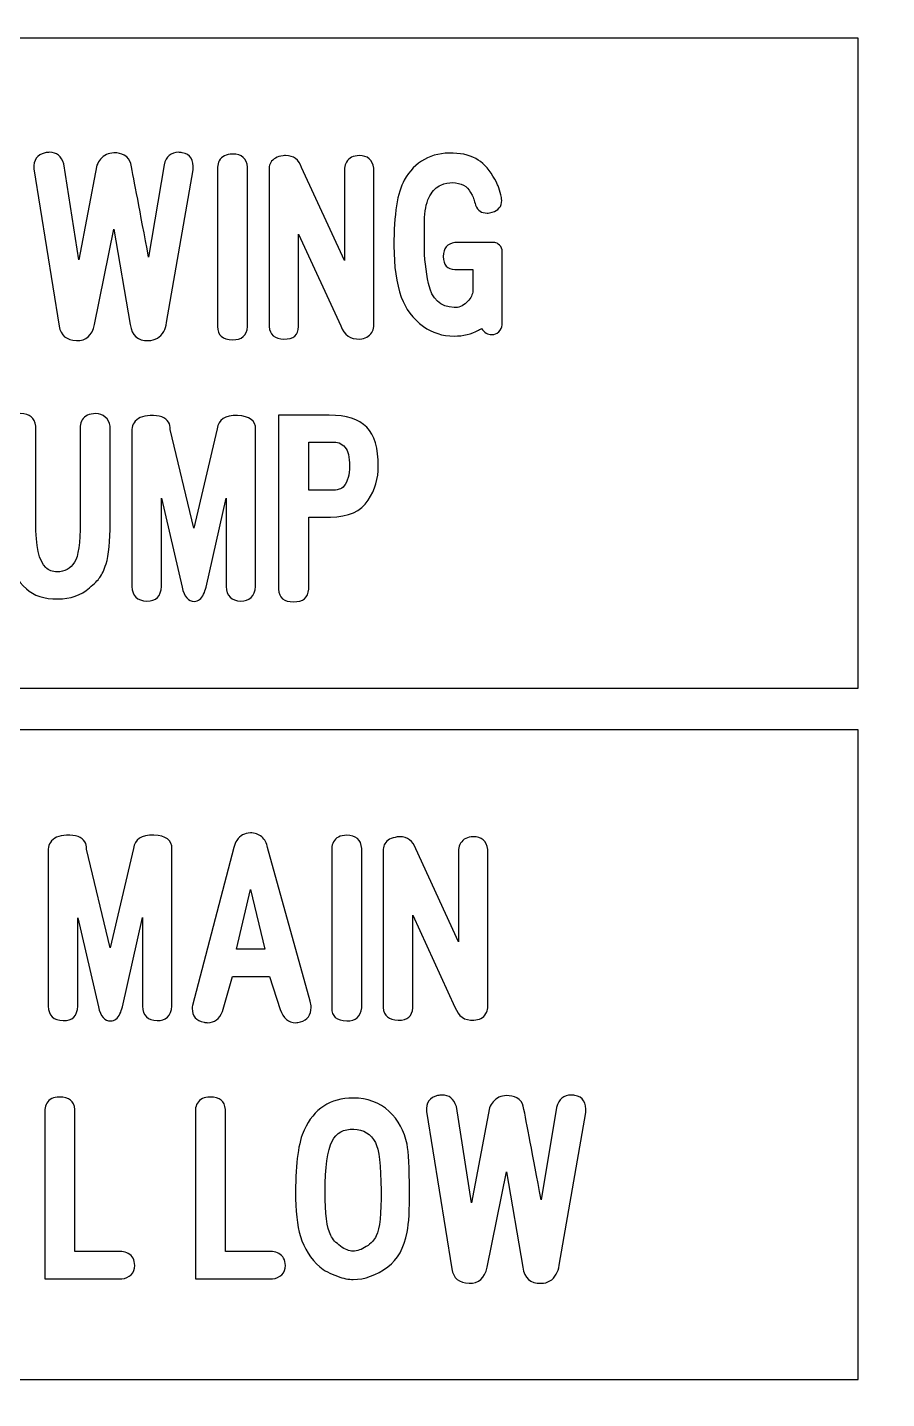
# Model space of a CAD drawing. Extents: x -224 to 225, y -79 to 79.
# Drawn here: x 138.26 to 152.49, y -34.39 to -11.7 of the extents above; entities that cross this region are included whole.
import ezdxf

# ---------------------------------------------------------------- set-up
doc = ezdxf.new("R2010")
doc.units = 0
doc.header["$MEASUREMENT"] = 0
doc.layers.add('PLAN_1', color=7, linetype='CONTINUOUS')

msp = doc.modelspace()

# ---------------------------------------------------------------- linework, layer by layer
at = {"layer": 'PLAN_1', "color": 250}
for points, knots in [([(223.9759, 78.3773), (223.9759, 78.3773), (80.9759, 78.3773), (80.9759, 78.3773), (80.9759, 78.3773), (80.4251, 78.3773), (79.9759, 77.9273), (79.9759, 77.3758), (79.9759, 77.3758), (79.9759, 77.3758), (79.9758, 71.3342), (79.9758, 71.3342), (79.9758, 71.3342), (79.9758, 70.7827), (80.4251, 70.3325), (80.9759, 70.3325), (80.9759, 70.3325), (80.9759, 70.3325), (84.7471, 70.3329), (84.7471, 70.3329), (84.7471, 70.3329), (84.7471, 70.3329), (84.7471, 70.3312), (84.7471, 70.3312), (84.7471, 70.3312), (84.7774, 70.3321), (84.8074, 70.3317), (84.8374, 70.3317), (84.8374, 70.3317), (88.2125, 70.3329), (90.9501, 67.5933), (90.9501, 64.2164), (90.9501, 64.2164), (90.9499, 60.8399), (88.2127, 58.101), (84.8374, 58.101), (84.8374, 58.101), (84.8072, 58.1014), (84.7774, 58.1018), (84.7474, 58.1024), (84.7474, 58.1024), (84.7474, 58.1024), (84.7471, 58.1014), (84.7471, 58.1014), (84.7471, 58.1014), (84.7471, 58.1014), (80.9759, 58.1014), (80.9759, 58.1014), (80.9759, 58.1014), (80.4251, 58.1014), (79.9759, 57.6514), (79.9759, 57.0999), (79.9759, 57.0999), (79.9759, 57.0999), (79.9758, -57.5), (79.9758, -57.5), (79.9758, -57.5), (79.9758, -58.0516), (80.4251, -58.5014), (80.9759, -58.5014), (80.9759, -58.5014), (80.9759, -58.5014), (84.7471, -58.5013), (84.7471, -58.5013), (84.7471, -58.5013), (84.7471, -58.5013), (84.7471, -58.502), (84.7471, -58.502), (84.7471, -58.502), (84.7774, -58.5013), (84.8074, -58.5014), (84.8374, -58.5014), (84.8374, -58.5014), (88.2125, -58.5013), (90.9501, -61.2399), (90.9501, -64.6167), (90.9501, -64.6167), (90.9499, -67.9901), (88.2177, -70.7272), (84.8467, -70.7321), (84.8467, -70.7321), (84.8397, -70.7321), (84.8338, -70.732), (84.8269, -70.7319), (84.8269, -70.7319), (84.8002, -70.7315), (84.7739, -70.7314), (84.7474, -70.7309), (84.7474, -70.7309), (84.7474, -70.7309), (84.7471, -70.7314), (84.7471, -70.7314), (84.7471, -70.7314), (84.7471, -70.7314), (80.9759, -70.7314), (80.9759, -70.7314), (80.9759, -70.7314), (80.4251, -70.7314), (79.9759, -71.181), (79.9759, -71.7325), (79.9759, -71.7325), (79.9759, -71.7325), (79.9758, -77.6209), (79.9758, -77.6209), (79.9758, -77.6209), (79.9758, -77.9033), (80.0791, -78.1466), (80.2822, -78.3424), (80.2822, -78.3424), (80.4854, -78.5379), (80.7318, -78.6325), (81.0136, -78.6218), (81.0136, -78.6218), (81.0136, -78.6218), (224.0136, -78.5346), (224.0136, -78.5346), (224.0136, -78.5346), (224.5508, -78.5142), (224.9758, -78.0725), (224.9758, -77.5342), (224.9758, -77.5342), (224.9758, -77.5342), (224.9758, -71.7378), (224.9758, -71.7378), (224.9758, -71.7378), (224.9758, -71.1866), (224.5266, -70.7368), (223.9758, -70.7368), (223.9758, -70.7368), (223.9758, -70.7368), (220.4778, -70.7365), (220.4778, -70.7365), (220.4778, -70.7365), (220.4778, -70.7365), (220.4778, -70.735), (220.4778, -70.735), (220.4778, -70.735), (220.4481, -70.7357), (220.4179, -70.7368), (220.3879, -70.7368), (220.3879, -70.7368), (217.0127, -70.7365), (214.2753, -67.9983), (214.2753, -64.6215), (214.2753, -64.6215), (214.2753, -61.2481), (217.0057, -58.5128), (220.3752, -58.506), (220.3752, -58.506), (220.381, -58.5058), (220.3857, -58.506), (220.3914, -58.5058), (220.3914, -58.5058), (220.4203, -58.5054), (220.4492, -58.5066), (220.4779, -58.5072), (220.4779, -58.5072), (220.4779, -58.5072), (220.4778, -58.505), (220.4778, -58.505), (220.4778, -58.505), (220.4778, -58.505), (223.9759, -58.505), (223.9759, -58.505), (223.9759, -58.505), (224.5267, -58.505), (224.9758, -58.0556), (224.9758, -57.5041), (224.9758, -57.5041), (224.9758, -57.5041), (224.9758, 57.096), (224.9758, 57.096), (224.9758, 57.096), (224.9758, 57.6478), (224.5266, 58.0971), (223.9758, 58.0971), (223.9758, 58.0971), (223.9758, 58.0971), (220.4778, 58.0973), (220.4778, 58.0973), (220.4778, 58.0973), (220.4778, 58.0973), (220.4778, 58.099), (220.4778, 58.099), (220.4778, 58.099), (220.4481, 58.0981), (220.4179, 58.0971), (220.3879, 58.0971), (220.3879, 58.0971), (217.0127, 58.0973), (214.2753, 60.8356), (214.2753, 64.2126), (214.2753, 64.2126), (214.2753, 67.5856), (217.0053, 70.3207), (220.3743, 70.3279), (220.3743, 70.3279), (220.3808, 70.3282), (220.386, 70.3279), (220.3923, 70.328), (220.3923, 70.328), (220.4209, 70.3288), (220.4495, 70.3274), (220.4779, 70.3268), (220.4779, 70.3268), (220.4779, 70.3268), (220.4778, 70.3291), (220.4778, 70.3291), (220.4778, 70.3291), (220.4778, 70.3291), (223.9759, 70.3291), (223.9759, 70.3291), (223.9759, 70.3291), (224.5267, 70.3291), (224.9758, 70.7785), (224.9758, 71.3299), (224.9758, 71.3299), (224.9758, 71.3299), (224.9758, 77.3759), (224.9758, 77.3759), (224.9758, 77.3759), (224.9758, 77.9276), (224.5265, 78.377), (223.9759, 78.3773)], [0, 0, 0, 0, 0.0175439, 0.0175439, 0.0175439, 0.0175439, 0.0350877, 0.0350877, 0.0350877, 0.0350877, 0.0526316, 0.0526316, 0.0526316, 0.0526316, 0.0701754, 0.0701754, 0.0701754, 0.0701754, 0.0877193, 0.0877193, 0.0877193, 0.0877193, 0.1052632, 0.1052632, 0.1052632, 0.1052632, 0.122807, 0.122807, 0.122807, 0.122807, 0.1403509, 0.1403509, 0.1403509, 0.1403509, 0.1578947, 0.1578947, 0.1578947, 0.1578947, 0.1754386, 0.1754386, 0.1754386, 0.1754386, 0.1929825, 0.1929825, 0.1929825, 0.1929825, 0.2105263, 0.2105263, 0.2105263, 0.2105263, 0.2280702, 0.2280702, 0.2280702, 0.2280702, 0.245614, 0.245614, 0.245614, 0.245614, 0.2631579, 0.2631579, 0.2631579, 0.2631579, 0.2807018, 0.2807018, 0.2807018, 0.2807018, 0.2982456, 0.2982456, 0.2982456, 0.2982456, 0.3157895, 0.3157895, 0.3157895, 0.3157895, 0.3333333, 0.3333333, 0.3333333, 0.3333333, 0.3508772, 0.3508772, 0.3508772, 0.3508772, 0.3684211, 0.3684211, 0.3684211, 0.3684211, 0.3859649, 0.3859649, 0.3859649, 0.3859649, 0.4035088, 0.4035088, 0.4035088, 0.4035088, 0.4210526, 0.4210526, 0.4210526, 0.4210526, 0.4385965, 0.4385965, 0.4385965, 0.4385965, 0.4561404, 0.4561404, 0.4561404, 0.4561404, 0.4736842, 0.4736842, 0.4736842, 0.4736842, 0.4912281, 0.4912281, 0.4912281, 0.4912281, 0.5087719, 0.5087719, 0.5087719, 0.5087719, 0.5263158, 0.5263158, 0.5263158, 0.5263158, 0.5438596, 0.5438596, 0.5438596, 0.5438596, 0.5614035, 0.5614035, 0.5614035, 0.5614035, 0.5789474, 0.5789474, 0.5789474, 0.5789474, 0.5964912, 0.5964912, 0.5964912, 0.5964912, 0.6140351, 0.6140351, 0.6140351, 0.6140351, 0.6315789, 0.6315789, 0.6315789, 0.6315789, 0.6491228, 0.6491228, 0.6491228, 0.6491228, 0.6666667, 0.6666667, 0.6666667, 0.6666667, 0.6842105, 0.6842105, 0.6842105, 0.6842105, 0.7017544, 0.7017544, 0.7017544, 0.7017544, 0.7192982, 0.7192982, 0.7192982, 0.7192982, 0.7368421, 0.7368421, 0.7368421, 0.7368421, 0.754386, 0.754386, 0.754386, 0.754386, 0.7719298, 0.7719298, 0.7719298, 0.7719298, 0.7894737, 0.7894737, 0.7894737, 0.7894737, 0.8070175, 0.8070175, 0.8070175, 0.8070175, 0.8245614, 0.8245614, 0.8245614, 0.8245614, 0.8421053, 0.8421053, 0.8421053, 0.8421053, 0.8596491, 0.8596491, 0.8596491, 0.8596491, 0.877193, 0.877193, 0.877193, 0.877193, 0.8947368, 0.8947368, 0.8947368, 0.8947368, 0.9122807, 0.9122807, 0.9122807, 0.9122807, 0.9298246, 0.9298246, 0.9298246, 0.9298246, 0.9473684, 0.9473684, 0.9473684, 0.9473684, 0.9649123, 0.9649123, 0.9649123, 0.9649123, 1, 1, 1, 1]), ([(101.9357, 69.1187), (101.9357, 69.1187), (203.0161, 69.1187), (203.0161, 69.1187), (203.0161, 69.1187), (203.0161, 69.1187), (203.0161, -69.3472), (203.0161, -69.3472), (203.0161, -69.3472), (203.0161, -69.3472), (101.9357, -69.3472), (101.9357, -69.3472), (101.9357, -69.3472), (101.9357, -69.3472), (101.9357, 69.1187), (101.9357, 69.1187)], [0, 0, 0, 0, 0.2, 0.2, 0.2, 0.2, 0.4, 0.4, 0.4, 0.4, 0.6, 0.6, 0.6, 0.6, 1, 1, 1, 1]), ([(127.9581, -11.878), (127.9581, -11.878), (152.0173, -11.878), (152.0173, -11.878), (152.0173, -11.878), (152.0173, -11.878), (152.0173, -22.6323), (152.0173, -22.6323), (152.0173, -22.6323), (152.0173, -22.6323), (127.9581, -22.6323), (127.9581, -22.6323), (127.9581, -22.6323), (127.9581, -22.6323), (127.9581, -11.878), (127.9581, -11.878)], [0, 0, 0, 0, 0.2, 0.2, 0.2, 0.2, 0.4, 0.4, 0.4, 0.4, 0.6, 0.6, 0.6, 0.6, 1, 1, 1, 1]), ([(127.9581, -23.3234), (127.9581, -23.3234), (152.0173, -23.3234), (152.0173, -23.3234), (152.0173, -23.3234), (152.0173, -23.3234), (152.0173, -34.0776), (152.0173, -34.0776), (152.0173, -34.0776), (152.0173, -34.0776), (127.9581, -34.0776), (127.9581, -34.0776), (127.9581, -34.0776), (127.9581, -34.0776), (127.9581, -23.3234), (127.9581, -23.3234)], [0, 0, 0, 0, 0.2, 0.2, 0.2, 0.2, 0.4, 0.4, 0.4, 0.4, 0.6, 0.6, 0.6, 0.6, 1, 1, 1, 1])]:
    msp.add_open_spline(points, degree=3, knots=knots, dxfattribs=at)
at = {"layer": 'PLAN_1', "color": 7}
for points, knots in [([(140.5684, -16.5842), (140.5601, -16.6416), (140.5435, -16.6905), (140.52, -16.7318), (140.52, -16.7318), (140.4654, -16.8309), (140.3801, -16.8812), (140.2638, -16.8826), (140.2638, -16.8826), (140.0916, -16.8851), (139.9923, -16.7966), (139.9663, -16.618), (139.9663, -16.618), (139.9663, -16.618), (139.6949, -15.0383), (139.6949, -15.0383), (139.6949, -15.0383), (139.6949, -15.0383), (139.3764, -16.618), (139.3764, -16.618), (139.3764, -16.618), (139.3339, -16.8005), (139.2346, -16.8889), (139.0782, -16.8826), (139.0782, -16.8826), (138.9099, -16.8761), (138.8138, -16.7966), (138.7915, -16.6441), (138.7915, -16.6441), (138.7915, -16.6441), (138.3727, -14.0391), (138.3727, -14.0391), (138.3727, -14.0391), (138.3612, -13.8947), (138.4222, -13.807), (138.5557, -13.7766), (138.5557, -13.7766), (138.5819, -13.7701), (138.6066, -13.7671), (138.6301, -13.7671), (138.6301, -13.7671), (138.7478, -13.767), (138.8259, -13.8306), (138.8659, -13.9583), (138.8659, -13.9583), (138.8659, -13.9583), (139.1159, -15.5488), (139.1159, -15.5488), (139.1159, -15.5488), (139.1159, -15.5488), (139.4159, -13.9793), (139.4159, -13.9793), (139.4159, -13.9793), (139.4306, -13.9411), (139.4495, -13.9081), (139.4736, -13.8808), (139.4736, -13.8808), (139.5302, -13.8139), (139.6046, -13.7791), (139.6948, -13.7766), (139.6948, -13.7766), (139.7598, -13.774), (139.8169, -13.7873), (139.8684, -13.816), (139.8684, -13.816), (139.9277, -13.8477), (139.9631, -13.8941), (139.9745, -13.9533), (139.9745, -13.9533), (140.0293, -14.2253), (140.1277, -14.7421), (140.2708, -15.503), (140.2708, -15.503), (140.2708, -15.503), (140.5252, -13.9717), (140.5252, -13.9717), (140.5252, -13.9717), (140.5627, -13.835), (140.6427, -13.7671), (140.7653, -13.7671), (140.7653, -13.7671), (140.7857, -13.767), (140.806, -13.7689), (140.827, -13.7727), (140.827, -13.7727), (140.9611, -13.7962), (141.0222, -13.8917), (141.0094, -14.0575), (141.0094, -14.0575), (141.0094, -14.0575), (140.5684, -16.5842), (140.5684, -16.5842)], [0, 0, 0, 0, 0.0416667, 0.0416667, 0.0416667, 0.0416667, 0.0833333, 0.0833333, 0.0833333, 0.0833333, 0.125, 0.125, 0.125, 0.125, 0.1666667, 0.1666667, 0.1666667, 0.1666667, 0.2083333, 0.2083333, 0.2083333, 0.2083333, 0.25, 0.25, 0.25, 0.25, 0.2916667, 0.2916667, 0.2916667, 0.2916667, 0.3333333, 0.3333333, 0.3333333, 0.3333333, 0.375, 0.375, 0.375, 0.375, 0.4166667, 0.4166667, 0.4166667, 0.4166667, 0.4583333, 0.4583333, 0.4583333, 0.4583333, 0.5, 0.5, 0.5, 0.5, 0.5416667, 0.5416667, 0.5416667, 0.5416667, 0.5833333, 0.5833333, 0.5833333, 0.5833333, 0.625, 0.625, 0.625, 0.625, 0.6666667, 0.6666667, 0.6666667, 0.6666667, 0.7083333, 0.7083333, 0.7083333, 0.7083333, 0.75, 0.75, 0.75, 0.75, 0.7916667, 0.7916667, 0.7916667, 0.7916667, 0.8333333, 0.8333333, 0.8333333, 0.8333333, 0.875, 0.875, 0.875, 0.875, 0.9166667, 0.9166667, 0.9166667, 0.9166667, 1, 1, 1, 1]), ([(141.412, -16.6517), (141.412, -16.6517), (141.412, -14.015), (141.412, -14.015), (141.412, -14.015), (141.4132, -13.9722), (141.4227, -13.9367), (141.4398, -13.9068), (141.4398, -13.9068), (141.4793, -13.835), (141.5536, -13.7981), (141.6611, -13.7968), (141.6611, -13.7968), (141.8142, -13.7956), (141.8963, -13.8681), (141.909, -14.015), (141.909, -14.015), (141.909, -14.015), (141.9091, -16.6517), (141.9091, -16.6517), (141.9091, -16.6517), (141.892, -16.7998), (141.8092, -16.8716), (141.6611, -16.8678), (141.6611, -16.8678), (141.4928, -16.864), (141.4093, -16.7922), (141.412, -16.6517)], [0, 0, 0, 0, 0.125, 0.125, 0.125, 0.125, 0.25, 0.25, 0.25, 0.25, 0.375, 0.375, 0.375, 0.375, 0.5, 0.5, 0.5, 0.5, 0.625, 0.625, 0.625, 0.625, 0.75, 0.75, 0.75, 0.75, 1, 1, 1, 1]), ([(143.4531, -16.6391), (143.4531, -16.6391), (142.7532, -15.1211), (142.7532, -15.1211), (142.7532, -15.1211), (142.7532, -15.1211), (142.7532, -16.6498), (142.7532, -16.6498), (142.7532, -16.6498), (142.7495, -16.7909), (142.6686, -16.8603), (142.5109, -16.8564), (142.5109, -16.8564), (142.3583, -16.8526), (142.2763, -16.7839), (142.2649, -16.6493), (142.2649, -16.6493), (142.2649, -16.6493), (142.2651, -14.0283), (142.2651, -14.0283), (142.2651, -14.0283), (142.2675, -13.9933), (142.2763, -13.9629), (142.291, -13.9367), (142.291, -13.9367), (142.3298, -13.8744), (142.3978, -13.8369), (142.4957, -13.8248), (142.4957, -13.8248), (142.5109, -13.8223), (142.5249, -13.821), (142.5389, -13.821), (142.5389, -13.821), (142.6679, -13.821), (142.7557, -13.8877), (142.8033, -14.0206), (142.8033, -14.0206), (142.8033, -14.0206), (143.5109, -15.559), (143.5109, -15.559), (143.5109, -15.559), (143.5109, -15.559), (143.5109, -14.0314), (143.5109, -14.0314), (143.5109, -14.0314), (143.5172, -13.992), (143.5286, -13.957), (143.5464, -13.9273), (143.5464, -13.9273), (143.5898, -13.8578), (143.6596, -13.8223), (143.7569, -13.821), (143.7569, -13.821), (143.8948, -13.8197), (143.9749, -13.8898), (143.9971, -14.0314), (143.9971, -14.0314), (143.9971, -14.0314), (143.9972, -16.6498), (143.9972, -16.6498), (143.9972, -16.6498), (143.9923, -16.6879), (143.9812, -16.721), (143.9634, -16.7484), (143.9634, -16.7484), (143.9228, -16.8169), (143.856, -16.8526), (143.7645, -16.8564), (143.7645, -16.8564), (143.6115, -16.8653), (143.5077, -16.7928), (143.4531, -16.6391)], [0, 0, 0, 0, 0.0526316, 0.0526316, 0.0526316, 0.0526316, 0.1052632, 0.1052632, 0.1052632, 0.1052632, 0.1578947, 0.1578947, 0.1578947, 0.1578947, 0.2105263, 0.2105263, 0.2105263, 0.2105263, 0.2631579, 0.2631579, 0.2631579, 0.2631579, 0.3157895, 0.3157895, 0.3157895, 0.3157895, 0.3684211, 0.3684211, 0.3684211, 0.3684211, 0.4210526, 0.4210526, 0.4210526, 0.4210526, 0.4736842, 0.4736842, 0.4736842, 0.4736842, 0.5263158, 0.5263158, 0.5263158, 0.5263158, 0.5789474, 0.5789474, 0.5789474, 0.5789474, 0.6315789, 0.6315789, 0.6315789, 0.6315789, 0.6842105, 0.6842105, 0.6842105, 0.6842105, 0.7368421, 0.7368421, 0.7368421, 0.7368421, 0.7894737, 0.7894737, 0.7894737, 0.7894737, 0.8421053, 0.8421053, 0.8421053, 0.8421053, 0.8947368, 0.8947368, 0.8947368, 0.8947368, 1, 1, 1, 1]), ([(145.7294, -16.7115), (145.6137, -16.7757), (145.4795, -16.8081), (145.327, -16.8081), (145.327, -16.8081), (145.1351, -16.8081), (144.9653, -16.7547), (144.8191, -16.648), (144.8191, -16.648), (144.6437, -16.5188), (144.5222, -16.358), (144.4536, -16.1655), (144.4536, -16.1655), (144.3717, -15.9334), (144.3309, -15.6505), (144.3309, -15.3169), (144.3309, -15.3169), (144.331, -14.7916), (144.3881, -14.4287), (144.5025, -14.2292), (144.5025, -14.2292), (144.6787, -13.9176), (144.9494, -13.7677), (145.3143, -13.7804), (145.3143, -13.7804), (145.4809, -13.7854), (145.6181, -13.8229), (145.7275, -13.8941), (145.7275, -13.8941), (145.8304, -13.961), (145.922, -14.0671), (146.0014, -14.212), (146.0014, -14.212), (146.0314, -14.2667), (146.0491, -14.3029), (146.0555, -14.32), (146.0555, -14.32), (146.0701, -14.3696), (146.0854, -14.4198), (146.1, -14.4694), (146.1, -14.4694), (146.1102, -14.4993), (146.1152, -14.5298), (146.1152, -14.5623), (146.1152, -14.5623), (146.1154, -14.664), (146.0625, -14.73), (145.9569, -14.76), (145.9569, -14.76), (145.9272, -14.7681), (145.8991, -14.7727), (145.873, -14.7727), (145.873, -14.7727), (145.7822, -14.7726), (145.7192, -14.73), (145.683, -14.6442), (145.683, -14.6442), (145.6818, -14.6404), (145.6722, -14.6067), (145.655, -14.5419), (145.655, -14.5419), (145.6538, -14.5342), (145.6359, -14.4981), (145.601, -14.4325), (145.601, -14.4325), (145.545, -14.327), (145.4452, -14.2723), (145.3009, -14.2685), (145.3009, -14.2685), (145.2394, -14.2673), (145.1751, -14.2812), (145.1096, -14.3092), (145.1096, -14.3092), (145.0372, -14.3416), (144.9767, -14.4002), (144.9271, -14.4854), (144.9271, -14.4854), (144.8769, -14.5706), (144.8477, -14.69), (144.8375, -14.8438), (144.8375, -14.8438), (144.8362, -14.8737), (144.8356, -15.0238), (144.8356, -15.2946), (144.8356, -15.2946), (144.8356, -15.5126), (144.8585, -15.7282), (144.9043, -15.9405), (144.9043, -15.9405), (144.9591, -16.1915), (145.1, -16.3238), (145.327, -16.337), (145.327, -16.337), (145.4016, -16.3421), (145.47, -16.3143), (145.5336, -16.2532), (145.5336, -16.2532), (145.5909, -16.1997), (145.6245, -16.142), (145.6359, -16.0803), (145.6359, -16.0803), (145.6359, -16.0803), (145.6359, -15.704), (145.6359, -15.704), (145.6359, -15.704), (145.6359, -15.704), (145.3416, -15.704), (145.3416, -15.704), (145.3416, -15.704), (145.2127, -15.7015), (145.1484, -15.6309), (145.1484, -15.4917), (145.1484, -15.4917), (145.1486, -15.3535), (145.2132, -15.2767), (145.3422, -15.2609), (145.3422, -15.2609), (145.3422, -15.2609), (145.9997, -15.2609), (145.9997, -15.2609), (145.9997, -15.2609), (146.0257, -15.2621), (146.0523, -15.2754), (146.0796, -15.3015), (146.0796, -15.3015), (146.1096, -15.3328), (146.1241, -15.3696), (146.1241, -15.4115), (146.1241, -15.4115), (146.1241, -15.4115), (146.1243, -16.1845), (146.1243, -16.1845), (146.1243, -16.1845), (146.1255, -16.187), (146.1254, -16.332), (146.1241, -16.6199), (146.1241, -16.6199), (146.1217, -16.6676), (146.1031, -16.7064), (146.0695, -16.7376), (146.0695, -16.7376), (146.0352, -16.7687), (145.9957, -16.7839), (145.9512, -16.7839), (145.9512, -16.7839), (145.884, -16.7839), (145.8273, -16.7497), (145.7815, -16.6816), (145.7815, -16.6816), (145.7764, -16.6853), (145.7592, -16.6949), (145.7294, -16.7115)], [0, 0, 0, 0, 0.025641, 0.025641, 0.025641, 0.025641, 0.0512821, 0.0512821, 0.0512821, 0.0512821, 0.0769231, 0.0769231, 0.0769231, 0.0769231, 0.1025641, 0.1025641, 0.1025641, 0.1025641, 0.1282051, 0.1282051, 0.1282051, 0.1282051, 0.1538462, 0.1538462, 0.1538462, 0.1538462, 0.1794872, 0.1794872, 0.1794872, 0.1794872, 0.2051282, 0.2051282, 0.2051282, 0.2051282, 0.2307692, 0.2307692, 0.2307692, 0.2307692, 0.2564103, 0.2564103, 0.2564103, 0.2564103, 0.2820513, 0.2820513, 0.2820513, 0.2820513, 0.3076923, 0.3076923, 0.3076923, 0.3076923, 0.3333333, 0.3333333, 0.3333333, 0.3333333, 0.3589744, 0.3589744, 0.3589744, 0.3589744, 0.3846154, 0.3846154, 0.3846154, 0.3846154, 0.4102564, 0.4102564, 0.4102564, 0.4102564, 0.4358974, 0.4358974, 0.4358974, 0.4358974, 0.4615385, 0.4615385, 0.4615385, 0.4615385, 0.4871795, 0.4871795, 0.4871795, 0.4871795, 0.5128205, 0.5128205, 0.5128205, 0.5128205, 0.5384615, 0.5384615, 0.5384615, 0.5384615, 0.5641026, 0.5641026, 0.5641026, 0.5641026, 0.5897436, 0.5897436, 0.5897436, 0.5897436, 0.6153846, 0.6153846, 0.6153846, 0.6153846, 0.6410256, 0.6410256, 0.6410256, 0.6410256, 0.6666667, 0.6666667, 0.6666667, 0.6666667, 0.6923077, 0.6923077, 0.6923077, 0.6923077, 0.7179487, 0.7179487, 0.7179487, 0.7179487, 0.7435897, 0.7435897, 0.7435897, 0.7435897, 0.7692308, 0.7692308, 0.7692308, 0.7692308, 0.7948718, 0.7948718, 0.7948718, 0.7948718, 0.8205128, 0.8205128, 0.8205128, 0.8205128, 0.8461538, 0.8461538, 0.8461538, 0.8461538, 0.8717949, 0.8717949, 0.8717949, 0.8717949, 0.8974359, 0.8974359, 0.8974359, 0.8974359, 0.9230769, 0.9230769, 0.9230769, 0.9230769, 0.9487179, 0.9487179, 0.9487179, 0.9487179, 1, 1, 1, 1]), ([(139.5655, -20.5796), (139.5344, -20.6773), (139.4993, -20.7525), (139.4612, -20.8047), (139.4612, -20.8047), (139.429, -20.8484), (139.3728, -20.9051), (139.2934, -20.9743), (139.2934, -20.9743), (139.1518, -21.097), (138.9762, -21.1586), (138.7664, -21.1586), (138.7664, -21.1586), (138.5428, -21.1585), (138.3697, -21.1034), (138.2464, -20.9928), (138.2464, -20.9928), (138.1003, -20.8611), (138.0017, -20.6921), (137.9521, -20.4842), (137.9521, -20.4842), (137.9199, -20.3494), (137.9038, -20.1523), (137.9038, -19.8944), (137.9038, -19.8944), (137.9038, -19.8944), (137.9038, -18.298), (137.9038, -18.298), (137.9038, -18.298), (137.9078, -18.2586), (137.9177, -18.2243), (137.9355, -18.1958), (137.9355, -18.1958), (137.9788, -18.1277), (138.0525, -18.0928), (138.1568, -18.0916), (138.1568, -18.0916), (138.2985, -18.0902), (138.3805, -18.1589), (138.4028, -18.2981), (138.4028, -18.2981), (138.4028, -18.2981), (138.4029, -19.8923), (138.4029, -19.8923), (138.4029, -19.8923), (138.4029, -20.2871), (138.4574, -20.5363), (138.5668, -20.6394), (138.5668, -20.6394), (138.6152, -20.685), (138.6793, -20.7086), (138.7588, -20.7098), (138.7588, -20.7098), (138.8803, -20.711), (138.9762, -20.6578), (139.0454, -20.5496), (139.0454, -20.5496), (139.1065, -20.4556), (139.137, -20.2363), (139.137, -19.8923), (139.137, -19.8923), (139.137, -19.8923), (139.1371, -18.298), (139.1371, -18.298), (139.1371, -18.298), (139.1409, -18.2586), (139.1516, -18.2243), (139.1707, -18.1958), (139.1707, -18.1958), (139.2139, -18.1277), (139.2883, -18.0928), (139.3938, -18.0916), (139.3938, -18.0916), (139.4562, -18.0916), (139.5089, -18.1105), (139.5534, -18.1493), (139.5534, -18.1493), (139.5973, -18.1873), (139.6239, -18.237), (139.6341, -18.2981), (139.6341, -18.2981), (139.6341, -18.2981), (139.6342, -19.8944), (139.6342, -19.8944), (139.6342, -19.8944), (139.6342, -20.2044), (139.6112, -20.4328), (139.5655, -20.5796)], [0, 0, 0, 0, 0.0434783, 0.0434783, 0.0434783, 0.0434783, 0.0869565, 0.0869565, 0.0869565, 0.0869565, 0.1304348, 0.1304348, 0.1304348, 0.1304348, 0.173913, 0.173913, 0.173913, 0.173913, 0.2173913, 0.2173913, 0.2173913, 0.2173913, 0.2608696, 0.2608696, 0.2608696, 0.2608696, 0.3043478, 0.3043478, 0.3043478, 0.3043478, 0.3478261, 0.3478261, 0.3478261, 0.3478261, 0.3913043, 0.3913043, 0.3913043, 0.3913043, 0.4347826, 0.4347826, 0.4347826, 0.4347826, 0.4782609, 0.4782609, 0.4782609, 0.4782609, 0.5217391, 0.5217391, 0.5217391, 0.5217391, 0.5652174, 0.5652174, 0.5652174, 0.5652174, 0.6086957, 0.6086957, 0.6086957, 0.6086957, 0.6521739, 0.6521739, 0.6521739, 0.6521739, 0.6956522, 0.6956522, 0.6956522, 0.6956522, 0.7391304, 0.7391304, 0.7391304, 0.7391304, 0.7826087, 0.7826087, 0.7826087, 0.7826087, 0.826087, 0.826087, 0.826087, 0.826087, 0.8695652, 0.8695652, 0.8695652, 0.8695652, 0.9130435, 0.9130435, 0.9130435, 0.9130435, 1, 1, 1, 1]), ([(141.5521, -20.9519), (141.5521, -20.9519), (141.5521, -19.4882), (141.5521, -19.4882), (141.5521, -19.4882), (141.5521, -19.4882), (141.2209, -20.9634), (141.2209, -20.9634), (141.2209, -20.9634), (141.2108, -21.0079), (141.1979, -21.0467), (141.1814, -21.0786), (141.1814, -21.0786), (141.1419, -21.1573), (141.0911, -21.1968), (141.0288, -21.198), (141.0288, -21.198), (140.9286, -21.202), (140.8597, -21.1238), (140.8241, -20.9636), (140.8241, -20.9636), (140.8241, -20.9636), (140.4835, -19.4888), (140.4835, -19.4888), (140.4835, -19.4888), (140.4835, -19.4888), (140.4835, -20.9519), (140.4835, -20.9519), (140.4835, -20.9519), (140.476, -21.116), (140.395, -21.1961), (140.2412, -21.1924), (140.2412, -21.1924), (140.0811, -21.1886), (139.999, -21.1084), (139.9952, -20.9521), (139.9952, -20.9521), (139.9952, -20.9521), (139.9953, -18.352), (139.9953, -18.352), (139.9953, -18.352), (139.9977, -18.3101), (140.0085, -18.2733), (140.0289, -18.2422), (140.0289, -18.2422), (140.0773, -18.1678), (140.1668, -18.1283), (140.2984, -18.1232), (140.2984, -18.1232), (140.4498, -18.1183), (140.5501, -18.1551), (140.5997, -18.2333), (140.5997, -18.2333), (140.6208, -18.2657), (140.6309, -18.3051), (140.6296, -18.3528), (140.6296, -18.3528), (140.6296, -18.3528), (141.0213, -19.9853), (141.0213, -19.9853), (141.0213, -19.9853), (141.0213, -19.9853), (141.407, -18.3452), (141.407, -18.3452), (141.407, -18.3452), (141.4229, -18.1887), (141.5348, -18.1143), (141.742, -18.1232), (141.742, -18.1232), (141.9424, -18.131), (142.0421, -18.2066), (142.0421, -18.3508), (142.0421, -18.3508), (142.0421, -18.3508), (142.0422, -20.9519), (142.0422, -20.9519), (142.0422, -20.9519), (142.0226, -21.116), (141.9404, -21.1961), (141.7961, -21.1924), (141.7961, -21.1924), (141.6424, -21.1886), (141.5609, -21.1084), (141.5521, -20.9519)], [0, 0, 0, 0, 0.0454545, 0.0454545, 0.0454545, 0.0454545, 0.0909091, 0.0909091, 0.0909091, 0.0909091, 0.1363636, 0.1363636, 0.1363636, 0.1363636, 0.1818182, 0.1818182, 0.1818182, 0.1818182, 0.2272727, 0.2272727, 0.2272727, 0.2272727, 0.2727273, 0.2727273, 0.2727273, 0.2727273, 0.3181818, 0.3181818, 0.3181818, 0.3181818, 0.3636364, 0.3636364, 0.3636364, 0.3636364, 0.4090909, 0.4090909, 0.4090909, 0.4090909, 0.4545455, 0.4545455, 0.4545455, 0.4545455, 0.5, 0.5, 0.5, 0.5, 0.5454545, 0.5454545, 0.5454545, 0.5454545, 0.5909091, 0.5909091, 0.5909091, 0.5909091, 0.6363636, 0.6363636, 0.6363636, 0.6363636, 0.6818182, 0.6818182, 0.6818182, 0.6818182, 0.7272727, 0.7272727, 0.7272727, 0.7272727, 0.7727273, 0.7727273, 0.7727273, 0.7727273, 0.8181818, 0.8181818, 0.8181818, 0.8181818, 0.8636364, 0.8636364, 0.8636364, 0.8636364, 0.9090909, 0.9090909, 0.9090909, 0.9090909, 1, 1, 1, 1]), ([(143.9073, -19.5216), (143.7871, -19.7093), (143.5779, -19.8027), (143.2817, -19.8027), (143.2817, -19.8027), (143.2817, -19.8027), (142.9201, -19.8027), (142.9201, -19.8027), (142.9201, -19.8027), (142.9201, -19.8027), (142.9201, -20.9972), (142.9201, -20.9972), (142.9201, -20.9972), (142.9138, -21.1365), (142.8297, -21.2057), (142.6689, -21.2057), (142.6689, -21.2057), (142.5113, -21.2057), (142.4292, -21.1365), (142.4228, -20.9972), (142.4228, -20.9972), (142.4228, -20.9972), (142.4228, -18.1176), (142.4228, -18.1176), (142.4228, -18.1176), (142.4228, -18.1176), (143.2594, -18.1176), (143.2594, -18.1176), (143.2594, -18.1176), (143.5448, -18.1176), (143.7521, -18.1837), (143.8805, -18.316), (143.8805, -18.316), (144.0089, -18.4481), (144.0731, -18.6637), (144.0731, -18.9631), (144.0731, -18.9631), (144.0732, -19.1626), (144.0178, -19.3489), (143.9073, -19.5216)], [0, 0, 0, 0, 0.0909091, 0.0909091, 0.0909091, 0.0909091, 0.1818182, 0.1818182, 0.1818182, 0.1818182, 0.2727273, 0.2727273, 0.2727273, 0.2727273, 0.3636364, 0.3636364, 0.3636364, 0.3636364, 0.4545455, 0.4545455, 0.4545455, 0.4545455, 0.5454545, 0.5454545, 0.5454545, 0.5454545, 0.6363636, 0.6363636, 0.6363636, 0.6363636, 0.7272727, 0.7272727, 0.7272727, 0.7272727, 0.8181818, 0.8181818, 0.8181818, 0.8181818, 1, 1, 1, 1]), ([(143.5779, -18.7691), (143.5545, -18.6725), (143.5022, -18.6083), (143.4228, -18.5772), (143.4228, -18.5772), (143.3981, -18.5676), (143.3497, -18.5625), (143.2778, -18.5625), (143.2778, -18.5625), (143.2778, -18.5625), (142.9201, -18.5625), (142.9201, -18.5625), (142.9201, -18.5625), (142.9201, -18.5625), (142.9201, -19.3596), (142.9201, -19.3596), (142.9201, -19.3596), (142.9201, -19.3596), (143.2856, -19.3596), (143.2856, -19.3596), (143.2856, -19.3596), (143.3968, -19.3596), (143.4698, -19.3381), (143.5029, -19.2942), (143.5029, -19.2942), (143.5652, -19.2134), (143.5963, -19.1035), (143.5963, -18.9631), (143.5963, -18.9631), (143.5964, -18.8847), (143.59, -18.8199), (143.5779, -18.7691)], [0, 0, 0, 0, 0.1111111, 0.1111111, 0.1111111, 0.1111111, 0.2222222, 0.2222222, 0.2222222, 0.2222222, 0.3333333, 0.3333333, 0.3333333, 0.3333333, 0.4444444, 0.4444444, 0.4444444, 0.4444444, 0.5555556, 0.5555556, 0.5555556, 0.5555556, 0.6666667, 0.6666667, 0.6666667, 0.6666667, 0.7777778, 0.7777778, 0.7777778, 0.7777778, 1, 1, 1, 1]), ([(140.1672, -27.8966), (140.1672, -27.8966), (140.1672, -26.4326), (140.1672, -26.4326), (140.1672, -26.4326), (140.1672, -26.4326), (139.836, -27.9081), (139.836, -27.9081), (139.836, -27.9081), (139.8257, -27.9524), (139.8129, -27.9912), (139.7964, -28.0231), (139.7964, -28.0231), (139.757, -28.1018), (139.7061, -28.1413), (139.6438, -28.1425), (139.6438, -28.1425), (139.5435, -28.1465), (139.4747, -28.0683), (139.4391, -27.9081), (139.4391, -27.9081), (139.4391, -27.9081), (139.0984, -26.4333), (139.0984, -26.4333), (139.0984, -26.4333), (139.0984, -26.4333), (139.0984, -27.8966), (139.0984, -27.8966), (139.0984, -27.8966), (139.0909, -28.0606), (139.01, -28.1406), (138.8562, -28.1369), (138.8562, -28.1369), (138.6962, -28.1331), (138.614, -28.0529), (138.6102, -27.8966), (138.6102, -27.8966), (138.6102, -27.8966), (138.6102, -25.2965), (138.6102, -25.2965), (138.6102, -25.2965), (138.6128, -25.2546), (138.6235, -25.2178), (138.6439, -25.1867), (138.6439, -25.1867), (138.6922, -25.1123), (138.7818, -25.0729), (138.9134, -25.0677), (138.9134, -25.0677), (139.0649, -25.0628), (139.1651, -25.0996), (139.2147, -25.1778), (139.2147, -25.1778), (139.2357, -25.21), (139.2459, -25.2496), (139.2446, -25.2973), (139.2446, -25.2973), (139.2446, -25.2973), (139.6364, -26.9298), (139.6364, -26.9298), (139.6364, -26.9298), (139.6364, -26.9298), (140.0221, -25.2896), (140.0221, -25.2896), (140.0221, -25.2896), (140.038, -25.1331), (140.1498, -25.0588), (140.357, -25.0677), (140.357, -25.0677), (140.5573, -25.0755), (140.6571, -25.1511), (140.6571, -25.2953), (140.6571, -25.2953), (140.6571, -25.2953), (140.6571, -27.8966), (140.6571, -27.8966), (140.6571, -27.8966), (140.6375, -28.0606), (140.5554, -28.1406), (140.4111, -28.1369), (140.4111, -28.1369), (140.2573, -28.1331), (140.1759, -28.0529), (140.1672, -27.8966)], [0, 0, 0, 0, 0.0454545, 0.0454545, 0.0454545, 0.0454545, 0.0909091, 0.0909091, 0.0909091, 0.0909091, 0.1363636, 0.1363636, 0.1363636, 0.1363636, 0.1818182, 0.1818182, 0.1818182, 0.1818182, 0.2272727, 0.2272727, 0.2272727, 0.2272727, 0.2727273, 0.2727273, 0.2727273, 0.2727273, 0.3181818, 0.3181818, 0.3181818, 0.3181818, 0.3636364, 0.3636364, 0.3636364, 0.3636364, 0.4090909, 0.4090909, 0.4090909, 0.4090909, 0.4545455, 0.4545455, 0.4545455, 0.4545455, 0.5, 0.5, 0.5, 0.5, 0.5454545, 0.5454545, 0.5454545, 0.5454545, 0.5909091, 0.5909091, 0.5909091, 0.5909091, 0.6363636, 0.6363636, 0.6363636, 0.6363636, 0.6818182, 0.6818182, 0.6818182, 0.6818182, 0.7272727, 0.7272727, 0.7272727, 0.7272727, 0.7727273, 0.7727273, 0.7727273, 0.7727273, 0.8181818, 0.8181818, 0.8181818, 0.8181818, 0.8636364, 0.8636364, 0.8636364, 0.8636364, 0.9090909, 0.9090909, 0.9090909, 0.9090909, 1, 1, 1, 1]), ([(142.4466, -27.9518), (142.4466, -27.9518), (142.2718, -27.4089), (142.2718, -27.4089), (142.2718, -27.4089), (142.2718, -27.4089), (141.659, -27.4089), (141.659, -27.4089), (141.659, -27.4089), (141.659, -27.4089), (141.4912, -27.9881), (141.4912, -27.9881), (141.4912, -27.9881), (141.4429, -28.1096), (141.3614, -28.1706), (141.247, -28.1706), (141.247, -28.1706), (141.2286, -28.1705), (141.2088, -28.1687), (141.1879, -28.1648), (141.1879, -28.1648), (141.0578, -28.1387), (140.9921, -28.0625), (140.9921, -27.936), (140.9921, -27.936), (140.9923, -27.9161), (140.994, -27.8985), (140.9978, -27.8839), (140.9978, -27.8839), (140.9978, -27.8839), (141.6795, -25.2704), (141.6795, -25.2704), (141.6795, -25.2704), (141.6922, -25.2249), (141.7091, -25.1854), (141.7314, -25.1536), (141.7314, -25.1536), (141.7849, -25.0736), (141.8592, -25.0328), (141.9551, -25.0302), (141.9551, -25.0302), (142.0271, -25.029), (142.0893, -25.0513), (142.142, -25.0963), (142.142, -25.0963), (142.1948, -25.1415), (142.2266, -25.1994), (142.238, -25.2705), (142.238, -25.2705), (142.238, -25.2705), (142.9455, -27.8152), (142.9455, -27.8152), (142.9455, -27.8152), (142.9558, -27.8476), (142.9608, -27.8813), (142.9608, -27.9175), (142.9608, -27.9175), (142.9608, -28.0454), (142.9017, -28.126), (142.7834, -28.1592), (142.7834, -28.1592), (142.7562, -28.1666), (142.7294, -28.1706), (142.7033, -28.1706), (142.7033, -28.1706), (142.5857, -28.1705), (142.4999, -28.0975), (142.4466, -27.9518)], [0, 0, 0, 0, 0.0555556, 0.0555556, 0.0555556, 0.0555556, 0.1111111, 0.1111111, 0.1111111, 0.1111111, 0.1666667, 0.1666667, 0.1666667, 0.1666667, 0.2222222, 0.2222222, 0.2222222, 0.2222222, 0.2777778, 0.2777778, 0.2777778, 0.2777778, 0.3333333, 0.3333333, 0.3333333, 0.3333333, 0.3888889, 0.3888889, 0.3888889, 0.3888889, 0.4444444, 0.4444444, 0.4444444, 0.4444444, 0.5, 0.5, 0.5, 0.5, 0.5555556, 0.5555556, 0.5555556, 0.5555556, 0.6111111, 0.6111111, 0.6111111, 0.6111111, 0.6666667, 0.6666667, 0.6666667, 0.6666667, 0.7222222, 0.7222222, 0.7222222, 0.7222222, 0.7777778, 0.7777778, 0.7777778, 0.7777778, 0.8333333, 0.8333333, 0.8333333, 0.8333333, 0.8888889, 0.8888889, 0.8888889, 0.8888889, 1, 1, 1, 1]), ([(143.3009, -27.9245), (143.3009, -27.9245), (143.3009, -25.2877), (143.3009, -25.2877), (143.3009, -25.2877), (143.3021, -25.245), (143.3117, -25.2096), (143.3288, -25.1796), (143.3288, -25.1796), (143.3684, -25.1077), (143.4426, -25.0709), (143.5501, -25.0696), (143.5501, -25.0696), (143.7033, -25.0683), (143.7853, -25.1409), (143.798, -25.2878), (143.798, -25.2878), (143.798, -25.2878), (143.7982, -27.9245), (143.7982, -27.9245), (143.7982, -27.9245), (143.7809, -28.0727), (143.6982, -28.1445), (143.5501, -28.1406), (143.5501, -28.1406), (143.3817, -28.1369), (143.2983, -28.065), (143.3009, -27.9245)], [0, 0, 0, 0, 0.125, 0.125, 0.125, 0.125, 0.25, 0.25, 0.25, 0.25, 0.375, 0.375, 0.375, 0.375, 0.5, 0.5, 0.5, 0.5, 0.625, 0.625, 0.625, 0.625, 0.75, 0.75, 0.75, 0.75, 1, 1, 1, 1]), ([(145.342, -27.9118), (145.342, -27.9118), (144.6422, -26.3939), (144.6422, -26.3939), (144.6422, -26.3939), (144.6422, -26.3939), (144.6422, -27.9227), (144.6422, -27.9227), (144.6422, -27.9227), (144.6384, -28.0637), (144.5576, -28.1331), (144.3999, -28.1292), (144.3999, -28.1292), (144.2475, -28.1254), (144.1653, -28.0568), (144.1539, -27.9221), (144.1539, -27.9221), (144.1539, -27.9221), (144.154, -25.3011), (144.154, -25.3011), (144.154, -25.3011), (144.1566, -25.2661), (144.1653, -25.2357), (144.18, -25.2096), (144.18, -25.2096), (144.2189, -25.1471), (144.2868, -25.1098), (144.3847, -25.0977), (144.3847, -25.0977), (144.4001, -25.095), (144.4139, -25.0938), (144.4279, -25.0938), (144.4279, -25.0938), (144.557, -25.0937), (144.6447, -25.1606), (144.6923, -25.2934), (144.6923, -25.2934), (144.6923, -25.2934), (145.4, -26.8318), (145.4, -26.8318), (145.4, -26.8318), (145.4, -26.8318), (145.4, -25.3042), (145.4, -25.3042), (145.4, -25.3042), (145.4063, -25.2649), (145.4176, -25.2298), (145.4354, -25.2001), (145.4354, -25.2001), (145.4788, -25.1306), (145.5486, -25.0951), (145.6459, -25.0938), (145.6459, -25.0938), (145.784, -25.0925), (145.8639, -25.1626), (145.8861, -25.3042), (145.8861, -25.3042), (145.8861, -25.3042), (145.8862, -27.9227), (145.8862, -27.9227), (145.8862, -27.9227), (145.8812, -27.9608), (145.8702, -27.9939), (145.8524, -28.0212), (145.8524, -28.0212), (145.8119, -28.0897), (145.745, -28.1254), (145.6535, -28.1292), (145.6535, -28.1292), (145.5004, -28.1381), (145.3967, -28.0656), (145.342, -27.9118)], [0, 0, 0, 0, 0.0526316, 0.0526316, 0.0526316, 0.0526316, 0.1052632, 0.1052632, 0.1052632, 0.1052632, 0.1578947, 0.1578947, 0.1578947, 0.1578947, 0.2105263, 0.2105263, 0.2105263, 0.2105263, 0.2631579, 0.2631579, 0.2631579, 0.2631579, 0.3157895, 0.3157895, 0.3157895, 0.3157895, 0.3684211, 0.3684211, 0.3684211, 0.3684211, 0.4210526, 0.4210526, 0.4210526, 0.4210526, 0.4736842, 0.4736842, 0.4736842, 0.4736842, 0.5263158, 0.5263158, 0.5263158, 0.5263158, 0.5789474, 0.5789474, 0.5789474, 0.5789474, 0.6315789, 0.6315789, 0.6315789, 0.6315789, 0.6842105, 0.6842105, 0.6842105, 0.6842105, 0.7368421, 0.7368421, 0.7368421, 0.7368421, 0.7894737, 0.7894737, 0.7894737, 0.7894737, 0.8421053, 0.8421053, 0.8421053, 0.8421053, 0.8947368, 0.8947368, 0.8947368, 0.8947368, 1, 1, 1, 1]), ([(141.9591, -25.9678), (141.9591, -25.9678), (141.7277, -26.9564), (141.7277, -26.9564), (141.7277, -26.9564), (141.7277, -26.9564), (142.1954, -26.9564), (142.1954, -26.9564), (142.1954, -26.9564), (142.1954, -26.9564), (141.9591, -25.9678), (141.9591, -25.9678)], [0, 0, 0, 0, 0.25, 0.25, 0.25, 0.25, 0.5, 0.5, 0.5, 0.5, 1, 1, 1, 1]), ([(138.5509, -32.4111), (138.5509, -32.4111), (138.5509, -29.6065), (138.5509, -29.6065), (138.5509, -29.6065), (138.5561, -29.567), (138.5668, -29.5327), (138.5846, -29.5042), (138.5846, -29.5042), (138.6253, -29.436), (138.6952, -29.4019), (138.7931, -29.4019), (138.7931, -29.4019), (138.9559, -29.4004), (139.0403, -29.4686), (139.048, -29.6065), (139.048, -29.6065), (139.048, -29.6065), (139.048, -31.9585), (139.048, -31.9585), (139.048, -31.9585), (139.048, -31.9585), (139.8269, -31.9585), (139.8269, -31.9585), (139.8269, -31.9585), (139.8675, -31.9636), (139.903, -31.9737), (139.9328, -31.9904), (139.9328, -31.9904), (140.0035, -32.0297), (140.0396, -32.0958), (140.0409, -32.1874), (140.0409, -32.1874), (140.0436, -32.2497), (140.0237, -32.3012), (139.9818, -32.3412), (139.9818, -32.3412), (139.9406, -32.3817), (139.889, -32.4047), (139.8267, -32.4112), (139.8267, -32.4112), (139.8267, -32.4112), (138.5509, -32.4111), (138.5509, -32.4111)], [0, 0, 0, 0, 0.0833333, 0.0833333, 0.0833333, 0.0833333, 0.1666667, 0.1666667, 0.1666667, 0.1666667, 0.25, 0.25, 0.25, 0.25, 0.3333333, 0.3333333, 0.3333333, 0.3333333, 0.4166667, 0.4166667, 0.4166667, 0.4166667, 0.5, 0.5, 0.5, 0.5, 0.5833333, 0.5833333, 0.5833333, 0.5833333, 0.6666667, 0.6666667, 0.6666667, 0.6666667, 0.75, 0.75, 0.75, 0.75, 0.8333333, 0.8333333, 0.8333333, 0.8333333, 1, 1, 1, 1]), ([(141.0443, -32.4111), (141.0443, -32.4111), (141.0443, -29.6065), (141.0443, -29.6065), (141.0443, -29.6065), (141.0492, -29.567), (141.06, -29.5327), (141.0778, -29.5042), (141.0778, -29.5042), (141.1185, -29.436), (141.1884, -29.4019), (141.2863, -29.4019), (141.2863, -29.4019), (141.4491, -29.4004), (141.5335, -29.4686), (141.5412, -29.6065), (141.5412, -29.6065), (141.5412, -29.6065), (141.5414, -31.9585), (141.5414, -31.9585), (141.5414, -31.9585), (141.5414, -31.9585), (142.32, -31.9585), (142.32, -31.9585), (142.32, -31.9585), (142.3607, -31.9636), (142.3962, -31.9737), (142.426, -31.9904), (142.426, -31.9904), (142.4966, -32.0297), (142.5328, -32.0958), (142.5341, -32.1874), (142.5341, -32.1874), (142.5367, -32.2497), (142.5169, -32.3012), (142.475, -32.3412), (142.475, -32.3412), (142.4337, -32.3817), (142.3822, -32.4047), (142.3199, -32.4112), (142.3199, -32.4112), (142.3199, -32.4112), (141.0443, -32.4111), (141.0443, -32.4111)], [0, 0, 0, 0, 0.0833333, 0.0833333, 0.0833333, 0.0833333, 0.1666667, 0.1666667, 0.1666667, 0.1666667, 0.25, 0.25, 0.25, 0.25, 0.3333333, 0.3333333, 0.3333333, 0.3333333, 0.4166667, 0.4166667, 0.4166667, 0.4166667, 0.5, 0.5, 0.5, 0.5, 0.5833333, 0.5833333, 0.5833333, 0.5833333, 0.6666667, 0.6666667, 0.6666667, 0.6666667, 0.75, 0.75, 0.75, 0.75, 0.8333333, 0.8333333, 0.8333333, 0.8333333, 1, 1, 1, 1]), ([(144.2316, -32.2103), (144.0383, -32.3508), (143.8468, -32.4206), (143.658, -32.4206), (143.658, -32.4206), (143.5837, -32.4205), (143.4972, -32.4035), (143.3993, -32.3685), (143.3993, -32.3685), (143.2723, -32.324), (143.1743, -32.2712), (143.105, -32.2103), (143.105, -32.2103), (142.9525, -32.0786), (142.8456, -31.9108), (142.7846, -31.7074), (142.7846, -31.7074), (142.7288, -31.5249), (142.7013, -31.2803), (142.7026, -30.9732), (142.7026, -30.9732), (142.7052, -30.4857), (142.7522, -30.1436), (142.8443, -29.9473), (142.8443, -29.9473), (143.0078, -29.5944), (143.2785, -29.4184), (143.6561, -29.4184), (143.6561, -29.4184), (143.8932, -29.4184), (144.0922, -29.4921), (144.2524, -29.6402), (144.2524, -29.6402), (144.4064, -29.7812), (144.5048, -29.9632), (144.548, -30.1838), (144.548, -30.1838), (144.5729, -30.3114), (144.5868, -30.5676), (144.5893, -30.9509), (144.5893, -30.9509), (144.5919, -31.2618), (144.5785, -31.4901), (144.5499, -31.6368), (144.5499, -31.6368), (144.5005, -31.9013), (144.3941, -32.092), (144.2316, -32.2103)], [0, 0, 0, 0, 0.0769231, 0.0769231, 0.0769231, 0.0769231, 0.1538462, 0.1538462, 0.1538462, 0.1538462, 0.2307692, 0.2307692, 0.2307692, 0.2307692, 0.3076923, 0.3076923, 0.3076923, 0.3076923, 0.3846154, 0.3846154, 0.3846154, 0.3846154, 0.4615385, 0.4615385, 0.4615385, 0.4615385, 0.5384615, 0.5384615, 0.5384615, 0.5384615, 0.6153846, 0.6153846, 0.6153846, 0.6153846, 0.6923077, 0.6923077, 0.6923077, 0.6923077, 0.7692308, 0.7692308, 0.7692308, 0.7692308, 0.8461538, 0.8461538, 0.8461538, 0.8461538, 1, 1, 1, 1]), ([(147.0673, -32.1855), (147.0589, -32.2426), (147.0424, -32.2916), (147.0189, -32.3329), (147.0189, -32.3329), (146.9643, -32.432), (146.879, -32.4823), (146.7627, -32.4837), (146.7627, -32.4837), (146.5904, -32.4861), (146.4912, -32.3978), (146.4652, -32.2191), (146.4652, -32.2191), (146.4652, -32.2191), (146.1937, -30.6394), (146.1937, -30.6394), (146.1937, -30.6394), (146.1937, -30.6394), (145.8754, -32.219), (145.8754, -32.219), (145.8754, -32.219), (145.8328, -32.4016), (145.7335, -32.4899), (145.5771, -32.4837), (145.5771, -32.4837), (145.4087, -32.4772), (145.3127, -32.3978), (145.2904, -32.2452), (145.2904, -32.2452), (145.2904, -32.2452), (144.8715, -29.6401), (144.8715, -29.6401), (144.8715, -29.6401), (144.8602, -29.4958), (144.9211, -29.4081), (145.0546, -29.3777), (145.0546, -29.3777), (145.0807, -29.3712), (145.1055, -29.3682), (145.129, -29.3682), (145.129, -29.3682), (145.2466, -29.3682), (145.3248, -29.4317), (145.3648, -29.5594), (145.3648, -29.5594), (145.3648, -29.5594), (145.6147, -31.1498), (145.6147, -31.1498), (145.6147, -31.1498), (145.6147, -31.1498), (145.9147, -29.5804), (145.9147, -29.5804), (145.9147, -29.5804), (145.9294, -29.5423), (145.9484, -29.5092), (145.9725, -29.4819), (145.9725, -29.4819), (146.0292, -29.4152), (146.1035, -29.3802), (146.1937, -29.3777), (146.1937, -29.3777), (146.2586, -29.375), (146.3158, -29.3885), (146.3673, -29.4171), (146.3673, -29.4171), (146.4265, -29.4487), (146.462, -29.4952), (146.4734, -29.5544), (146.4734, -29.5544), (146.5281, -29.8265), (146.6266, -30.3432), (146.7697, -31.1042), (146.7697, -31.1042), (146.7697, -31.1042), (147.024, -29.5728), (147.024, -29.5728), (147.024, -29.5728), (147.0615, -29.436), (147.1416, -29.3682), (147.2642, -29.3682), (147.2642, -29.3682), (147.2847, -29.3682), (147.3049, -29.37), (147.3259, -29.3738), (147.3259, -29.3738), (147.4602, -29.3972), (147.5211, -29.4927), (147.5083, -29.6586), (147.5083, -29.6586), (147.5083, -29.6586), (147.0673, -32.1855), (147.0673, -32.1855)], [0, 0, 0, 0, 0.0416667, 0.0416667, 0.0416667, 0.0416667, 0.0833333, 0.0833333, 0.0833333, 0.0833333, 0.125, 0.125, 0.125, 0.125, 0.1666667, 0.1666667, 0.1666667, 0.1666667, 0.2083333, 0.2083333, 0.2083333, 0.2083333, 0.25, 0.25, 0.25, 0.25, 0.2916667, 0.2916667, 0.2916667, 0.2916667, 0.3333333, 0.3333333, 0.3333333, 0.3333333, 0.375, 0.375, 0.375, 0.375, 0.4166667, 0.4166667, 0.4166667, 0.4166667, 0.4583333, 0.4583333, 0.4583333, 0.4583333, 0.5, 0.5, 0.5, 0.5, 0.5416667, 0.5416667, 0.5416667, 0.5416667, 0.5833333, 0.5833333, 0.5833333, 0.5833333, 0.625, 0.625, 0.625, 0.625, 0.6666667, 0.6666667, 0.6666667, 0.6666667, 0.7083333, 0.7083333, 0.7083333, 0.7083333, 0.75, 0.75, 0.75, 0.75, 0.7916667, 0.7916667, 0.7916667, 0.7916667, 0.8333333, 0.8333333, 0.8333333, 0.8333333, 0.875, 0.875, 0.875, 0.875, 0.9166667, 0.9166667, 0.9166667, 0.9166667, 1, 1, 1, 1]), ([(144.0248, -30.1544), (143.9492, -30.0114), (143.8297, -29.9377), (143.6656, -29.9326), (143.6656, -29.9326), (143.4992, -29.9276), (143.3809, -29.9936), (143.3103, -30.1303), (143.3103, -30.1303), (143.2323, -30.2828), (143.1927, -30.5638), (143.1927, -30.9738), (143.1927, -30.9738), (143.1928, -31.3266), (143.2238, -31.5664), (143.2855, -31.6929), (143.2855, -31.6929), (143.318, -31.7558), (143.372, -31.8149), (143.447, -31.8695), (143.447, -31.8695), (143.5222, -31.9241), (143.5913, -31.9516), (143.6542, -31.9516), (143.6542, -31.9516), (143.7216, -31.9515), (143.7947, -31.9262), (143.8742, -31.8753), (143.8742, -31.8753), (143.9538, -31.8243), (144.0089, -31.766), (144.0401, -31.6999), (144.0401, -31.6999), (144.098, -31.5772), (144.1246, -31.3272), (144.1195, -30.9496), (144.1195, -30.9496), (144.1151, -30.5306), (144.0833, -30.2657), (144.0248, -30.1544)], [0, 0, 0, 0, 0.0909091, 0.0909091, 0.0909091, 0.0909091, 0.1818182, 0.1818182, 0.1818182, 0.1818182, 0.2727273, 0.2727273, 0.2727273, 0.2727273, 0.3636364, 0.3636364, 0.3636364, 0.3636364, 0.4545455, 0.4545455, 0.4545455, 0.4545455, 0.5454545, 0.5454545, 0.5454545, 0.5454545, 0.6363636, 0.6363636, 0.6363636, 0.6363636, 0.7272727, 0.7272727, 0.7272727, 0.7272727, 0.8181818, 0.8181818, 0.8181818, 0.8181818, 1, 1, 1, 1])]:
    msp.add_open_spline(points, degree=3, knots=knots, dxfattribs=at)

doc.saveas('drawing.dxf')
